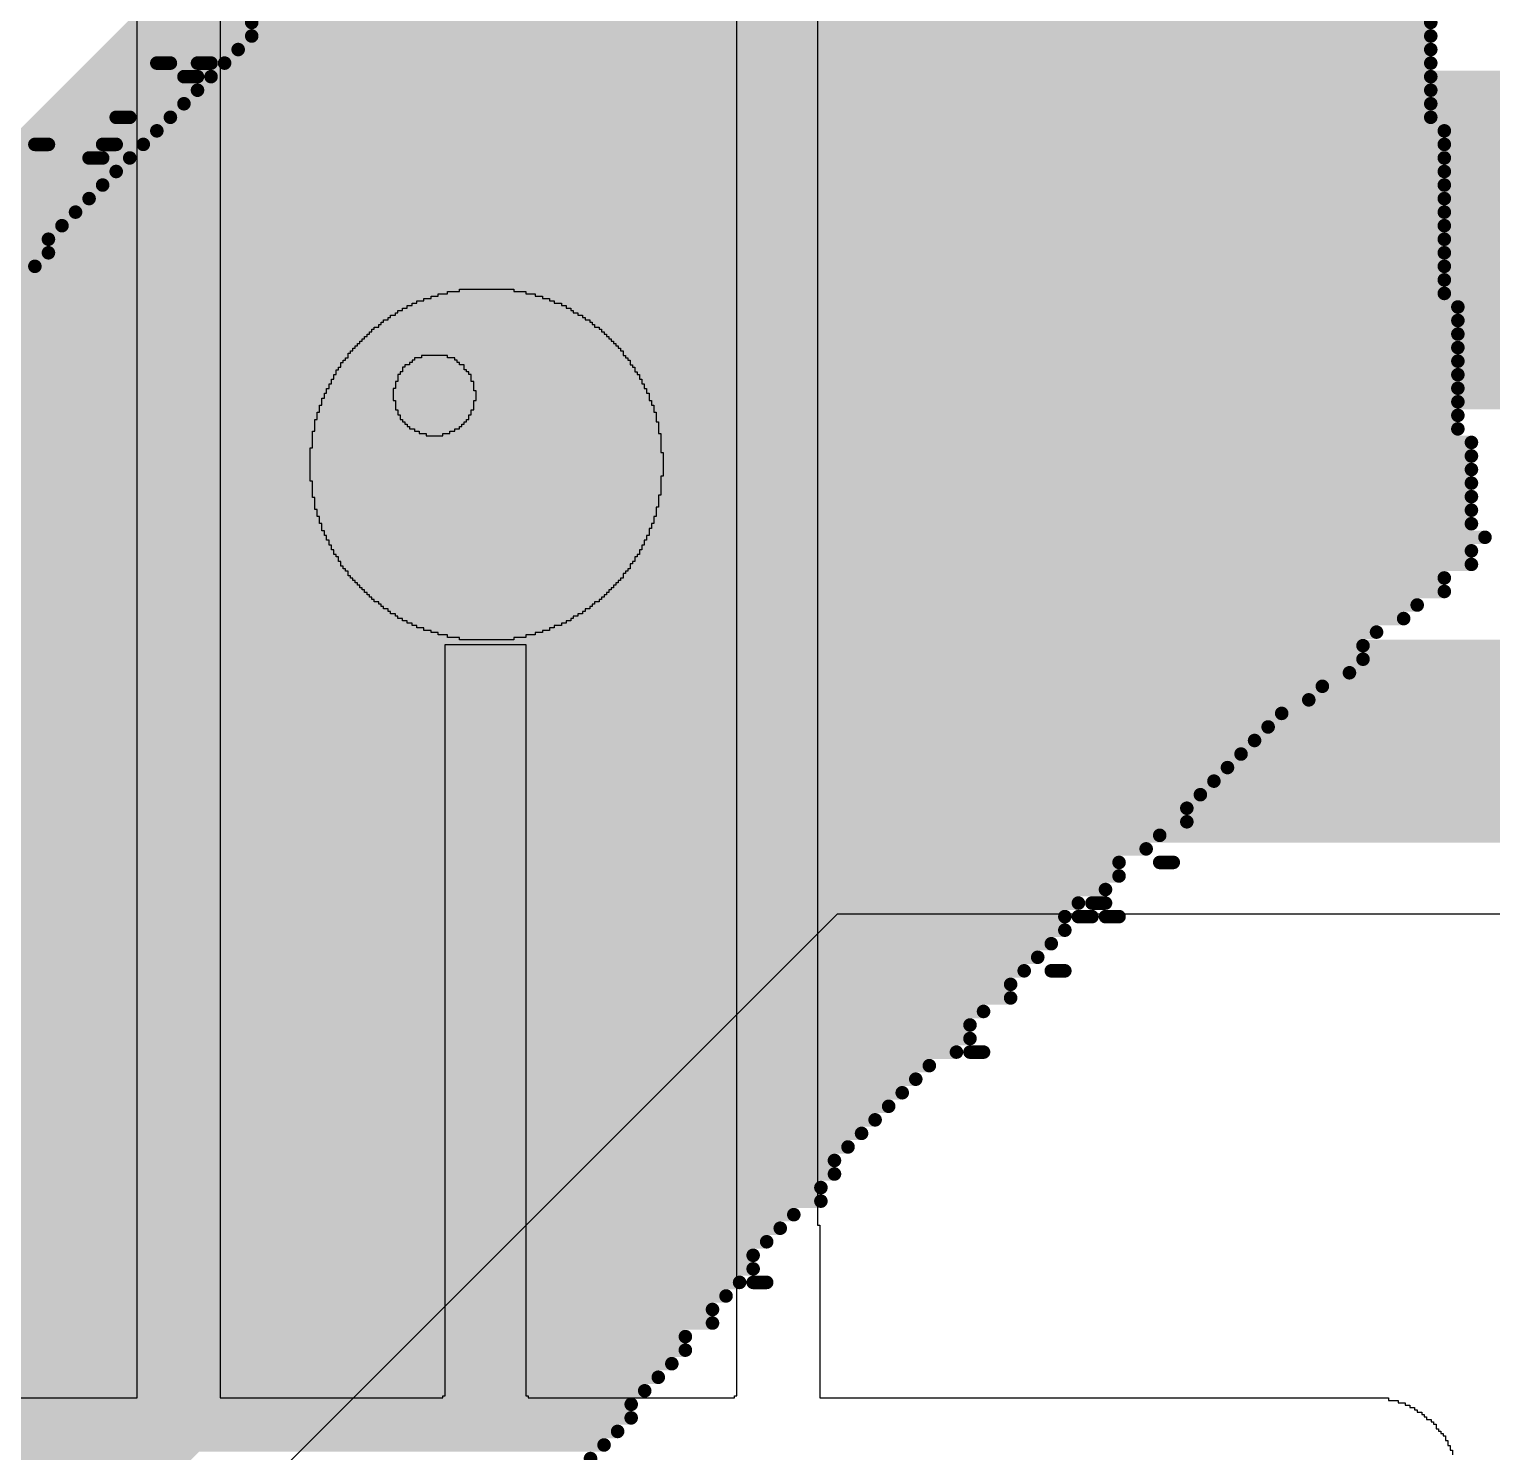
# Model space of a CAD drawing. Header units: millimetres. Extents: x -0.27 to 4.7, y -0.39 to 2.83.
# Drawn here: x 2.2306 to 2.3385, y 1.4285 to 1.5335 of the extents above; entities that cross this region are included whole.
import ezdxf

# ---------------------------------------------------------------- set-up
doc = ezdxf.new("R2010")
doc.units = ezdxf.units.MM
doc.header["$MEASUREMENT"] = 0
for name, color, linetype in [('BottomLayer', 5, 'Continuous'), ('BottomOverlay', 54, 'Continuous'), ('TopOverlay', 2, 'Continuous')]:
    doc.layers.add(name, color=color, linetype=linetype)

msp = doc.modelspace()

# ---------------------------------------------------------------- linework, layer by layer
at = {"layer": 'BottomLayer'}
for p, q in [((1.81101, 0.98899), (2.29023, 1.4682)), ((2.29023, 1.4682), (2.55064, 1.4682))]:
    msp.add_line(p, q, dxfattribs=at)
for points, const_width in [([(1.79991, 1.082), (2.27091, 1.553)], 0.02), ([(1.802, 1.039), (2.28095, 1.51795)], 0.025), ([(2.28095, 1.51795), (2.58982, 1.51795)], 0.025), ([(1.802, 0.998), (2.28495, 1.48095)], 0.015), ([(2.28495, 1.48095), (2.56182, 1.48095)], 0.015)]:
    msp.add_lwpolyline(points, dxfattribs=dict(at, const_width=const_width))
for points, const_width in [([(2.2747, 1.51795, 1), (2.2872, 1.51795, 1)], 0.0125), ([(2.2747, 1.51795, 1), (2.2872, 1.51795, 1)], 0.0125), ([(2.2812, 1.48095, 1), (2.2887, 1.48095, 1)], 0.0075), ([(2.2812, 1.48095, 1), (2.2887, 1.48095, 1)], 0.0075)]:
    msp.add_lwpolyline(points, format="xyb", close=True, dxfattribs=dict(at, const_width=const_width))
at = {"layer": 'BottomOverlay', "const_width": 0.001}
for points in [[(2.247, 1.534), (2.334, 1.534)], [(2.247, 1.533), (2.334, 1.533)], [(2.246, 1.532), (2.334, 1.532)], [(2.24, 1.531), (2.241, 1.531)], [(2.243, 1.531), (2.244, 1.531)], [(2.245, 1.531), (2.334, 1.531)], [(2.242, 1.53), (2.243, 1.53)], [(2.244, 1.53), (2.334, 1.53)], [(2.243, 1.529), (2.334, 1.529)], [(2.242, 1.528), (2.334, 1.528)], [(2.237, 1.527), (2.238, 1.527)], [(2.241, 1.527), (2.334, 1.527)], [(2.24, 1.526), (2.335, 1.526)], [(2.231, 1.525), (2.232, 1.525)], [(2.236, 1.525), (2.237, 1.525)], [(2.239, 1.525), (2.335, 1.525)], [(2.235, 1.524), (2.236, 1.524)], [(2.238, 1.524), (2.335, 1.524)], [(2.237, 1.523), (2.335, 1.523)], [(2.236, 1.522), (2.335, 1.522)], [(2.235, 1.521), (2.335, 1.521)], [(2.233, 1.519), (2.335, 1.519)], [(2.234, 1.52), (2.335, 1.52)], [(2.232, 1.518), (2.335, 1.518)], [(2.232, 1.517), (2.335, 1.517)], [(2.231, 1.516), (2.335, 1.516)], [(2.123, 1.515), (2.335, 1.515)], [(2.125, 1.514), (2.335, 1.514)], [(2.126, 1.513), (2.336, 1.513)], [(2.127, 1.512), (2.336, 1.512)], [(2.128, 1.511), (2.336, 1.511)], [(2.128, 1.51), (2.336, 1.51)], [(2.129, 1.509), (2.336, 1.509)], [(2.131, 1.508), (2.336, 1.508)], [(2.132, 1.507), (2.336, 1.507)], [(2.132, 1.506), (2.336, 1.506)], [(2.133, 1.505), (2.336, 1.505)], [(2.134, 1.504), (2.336, 1.504)], [(2.135, 1.503), (2.337, 1.503)], [(2.136, 1.502), (2.337, 1.502)], [(2.136, 1.501), (2.337, 1.501)], [(2.137, 1.5), (2.337, 1.5)], [(2.138, 1.499), (2.337, 1.499)], [(2.139, 1.498), (2.337, 1.498)], [(2.14, 1.497), (2.337, 1.497)], [(2.141, 1.496), (2.338, 1.496)], [(2.141, 1.495), (2.337, 1.495)], [(2.142, 1.494), (2.337, 1.494)], [(2.143, 1.493), (2.335, 1.493)], [(2.144, 1.492), (2.335, 1.492)], [(2.145, 1.491), (2.333, 1.491)], [(2.146, 1.49), (2.332, 1.49)], [(2.147, 1.489), (2.33, 1.489)], [(2.147, 1.488), (2.329, 1.488)], [(2.148, 1.487), (2.329, 1.487)], [(2.148, 1.486), (2.328, 1.486)], [(2.149, 1.485), (2.326, 1.485)], [(2.15, 1.484), (2.325, 1.484)], [(2.151, 1.483), (2.323, 1.483)], [(2.152, 1.482), (2.322, 1.482)], [(2.153, 1.481), (2.321, 1.481)], [(2.153, 1.48), (2.32, 1.48)], [(2.154, 1.479), (2.319, 1.479)], [(2.155, 1.478), (2.318, 1.478)], [(2.155, 1.477), (2.317, 1.477)], [(2.156, 1.476), (2.316, 1.476)], [(2.157, 1.475), (2.316, 1.475)], [(2.157, 1.474), (2.314, 1.474)], [(2.158, 1.473), (2.313, 1.473)], [(2.159, 1.472), (2.311, 1.472)], [(2.314, 1.472), (2.315, 1.472)], [(2.16, 1.471), (2.311, 1.471)], [(2.16, 1.47), (2.31, 1.47)], [(2.161, 1.469), (2.308, 1.469)], [(2.309, 1.469), (2.31, 1.469)], [(2.162, 1.468), (2.307, 1.468)], [(2.308, 1.468), (2.309, 1.468)], [(2.31, 1.468), (2.311, 1.468)], [(2.162, 1.467), (2.307, 1.467)], [(2.163, 1.466), (2.306, 1.466)], [(2.164, 1.465), (2.305, 1.465)], [(2.164, 1.464), (2.304, 1.464)], [(2.306, 1.464), (2.307, 1.464)], [(2.165, 1.463), (2.303, 1.463)], [(2.166, 1.462), (2.303, 1.462)], [(2.166, 1.461), (2.301, 1.461)], [(2.167, 1.46), (2.3, 1.46)], [(2.168, 1.459), (2.3, 1.459)], [(2.167, 1.458), (2.299, 1.458)], [(2.3, 1.458), (2.301, 1.458)], [(2.169, 1.457), (2.297, 1.457)], [(2.17, 1.456), (2.296, 1.456)], [(2.17, 1.455), (2.295, 1.455)], [(2.169, 1.454), (2.294, 1.454)], [(2.171, 1.453), (2.293, 1.453)], [(2.172, 1.452), (2.292, 1.452)], [(2.173, 1.451), (2.291, 1.451)], [(2.173, 1.45), (2.29, 1.45)], [(2.174, 1.449), (2.29, 1.449)], [(2.175, 1.448), (2.289, 1.448)], [(2.175, 1.447), (2.289, 1.447)], [(2.175, 1.446), (2.287, 1.446)], [(2.176, 1.445), (2.286, 1.445)], [(2.177, 1.444), (2.285, 1.444)], [(2.177, 1.443), (2.284, 1.443)], [(2.178, 1.442), (2.284, 1.442)], [(2.178, 1.441), (2.283, 1.441)], [(2.284, 1.441), (2.285, 1.441)], [(2.179, 1.44), (2.282, 1.44)], [(2.18, 1.439), (2.281, 1.439)], [(2.18, 1.438), (2.281, 1.438)], [(2.181, 1.437), (2.279, 1.437)], [(2.18, 1.436), (2.279, 1.436)], [(2.182, 1.435), (2.278, 1.435)], [(2.182, 1.434), (2.277, 1.434)], [(2.183, 1.433), (2.276, 1.433)], [(2.183, 1.432), (2.275, 1.432)], [(2.184, 1.431), (2.275, 1.431)], [(2.183, 1.43), (2.274, 1.43)], [(2.185, 1.429), (2.273, 1.429)]]:
    msp.add_lwpolyline(points, dxfattribs=at)
at = {"layer": 'BottomOverlay', "const_width": 0.0005}
for points in [[(2.24675, 1.534, 1), (2.24725, 1.534, 1)], [(2.24675, 1.533, 1), (2.24725, 1.533, 1)], [(2.33375, 1.534, 1), (2.33425, 1.534, 1)], [(2.33375, 1.533, 1), (2.33425, 1.533, 1)], [(2.24575, 1.532, 1), (2.24625, 1.532, 1)], [(2.33375, 1.532, 1), (2.33425, 1.532, 1)], [(2.23975, 1.531, 1), (2.24025, 1.531, 1)], [(2.24075, 1.531, 1), (2.24125, 1.531, 1)], [(2.24275, 1.531, 1), (2.24325, 1.531, 1)], [(2.24375, 1.531, 1), (2.24425, 1.531, 1)], [(2.24475, 1.531, 1), (2.24525, 1.531, 1)], [(2.33375, 1.531, 1), (2.33425, 1.531, 1)], [(2.24175, 1.53, 1), (2.24225, 1.53, 1)], [(2.24275, 1.53, 1), (2.24325, 1.53, 1)], [(2.24375, 1.53, 1), (2.24425, 1.53, 1)], [(2.33375, 1.53, 1), (2.33425, 1.53, 1)], [(2.24275, 1.529, 1), (2.24325, 1.529, 1)], [(2.33375, 1.529, 1), (2.33425, 1.529, 1)], [(2.24175, 1.528, 1), (2.24225, 1.528, 1)], [(2.33375, 1.528, 1), (2.33425, 1.528, 1)], [(2.23675, 1.527, 1), (2.23725, 1.527, 1)], [(2.23775, 1.527, 1), (2.23825, 1.527, 1)], [(2.24075, 1.527, 1), (2.24125, 1.527, 1)], [(2.33375, 1.527, 1), (2.33425, 1.527, 1)], [(2.23975, 1.526, 1), (2.24025, 1.526, 1)], [(2.33475, 1.526, 1), (2.33525, 1.526, 1)], [(2.23075, 1.525, 1), (2.23125, 1.525, 1)], [(2.23175, 1.525, 1), (2.23225, 1.525, 1)], [(2.23575, 1.525, 1), (2.23625, 1.525, 1)], [(2.23675, 1.525, 1), (2.23725, 1.525, 1)], [(2.23875, 1.525, 1), (2.23925, 1.525, 1)], [(2.33475, 1.525, 1), (2.33525, 1.525, 1)], [(2.23475, 1.524, 1), (2.23525, 1.524, 1)], [(2.23575, 1.524, 1), (2.23625, 1.524, 1)], [(2.23775, 1.524, 1), (2.23825, 1.524, 1)], [(2.33475, 1.524, 1), (2.33525, 1.524, 1)], [(2.23675, 1.523, 1), (2.23725, 1.523, 1)], [(2.33475, 1.523, 1), (2.33525, 1.523, 1)], [(2.23575, 1.522, 1), (2.23625, 1.522, 1)], [(2.33475, 1.522, 1), (2.33525, 1.522, 1)], [(2.23475, 1.521, 1), (2.23525, 1.521, 1)], [(2.33475, 1.521, 1), (2.33525, 1.521, 1)], [(2.23275, 1.519, 1), (2.23325, 1.519, 1)], [(2.23375, 1.52, 1), (2.23425, 1.52, 1)], [(2.33475, 1.52, 1), (2.33525, 1.52, 1)], [(2.33475, 1.519, 1), (2.33525, 1.519, 1)], [(2.23175, 1.518, 1), (2.23225, 1.518, 1)], [(2.33475, 1.518, 1), (2.33525, 1.518, 1)], [(2.23175, 1.517, 1), (2.23225, 1.517, 1)], [(2.33475, 1.517, 1), (2.33525, 1.517, 1)], [(2.23075, 1.516, 1), (2.23125, 1.516, 1)], [(2.33475, 1.516, 1), (2.33525, 1.516, 1)], [(2.33475, 1.515, 1), (2.33525, 1.515, 1)], [(2.33475, 1.514, 1), (2.33525, 1.514, 1)], [(2.33575, 1.513, 1), (2.33625, 1.513, 1)], [(2.33575, 1.512, 1), (2.33625, 1.512, 1)], [(2.33575, 1.511, 1), (2.33625, 1.511, 1)], [(2.33575, 1.51, 1), (2.33625, 1.51, 1)], [(2.33575, 1.509, 1), (2.33625, 1.509, 1)], [(2.33575, 1.508, 1), (2.33625, 1.508, 1)], [(2.33575, 1.507, 1), (2.33625, 1.507, 1)], [(2.33575, 1.506, 1), (2.33625, 1.506, 1)], [(2.33575, 1.505, 1), (2.33625, 1.505, 1)], [(2.33575, 1.504, 1), (2.33625, 1.504, 1)], [(2.33675, 1.503, 1), (2.33725, 1.503, 1)], [(2.33675, 1.502, 1), (2.33725, 1.502, 1)], [(2.33675, 1.501, 1), (2.33725, 1.501, 1)], [(2.33675, 1.5, 1), (2.33725, 1.5, 1)], [(2.33675, 1.499, 1), (2.33725, 1.499, 1)], [(2.33675, 1.498, 1), (2.33725, 1.498, 1)], [(2.33675, 1.497, 1), (2.33725, 1.497, 1)], [(2.33775, 1.496, 1), (2.33825, 1.496, 1)], [(2.33675, 1.495, 1), (2.33725, 1.495, 1)], [(2.33675, 1.494, 1), (2.33725, 1.494, 1)], [(2.33475, 1.493, 1), (2.33525, 1.493, 1)], [(2.33475, 1.492, 1), (2.33525, 1.492, 1)], [(2.33275, 1.491, 1), (2.33325, 1.491, 1)], [(2.33175, 1.49, 1), (2.33225, 1.49, 1)], [(2.32975, 1.489, 1), (2.33025, 1.489, 1)], [(2.32875, 1.488, 1), (2.32925, 1.488, 1)], [(2.32875, 1.487, 1), (2.32925, 1.487, 1)], [(2.32775, 1.486, 1), (2.32825, 1.486, 1)], [(2.32575, 1.485, 1), (2.32625, 1.485, 1)], [(2.32475, 1.484, 1), (2.32525, 1.484, 1)], [(2.32275, 1.483, 1), (2.32325, 1.483, 1)], [(2.32175, 1.482, 1), (2.32225, 1.482, 1)], [(2.32075, 1.481, 1), (2.32125, 1.481, 1)], [(2.31975, 1.48, 1), (2.32025, 1.48, 1)], [(2.31775, 1.478, 1), (2.31825, 1.478, 1)], [(2.31875, 1.479, 1), (2.31925, 1.479, 1)], [(2.31675, 1.477, 1), (2.31725, 1.477, 1)], [(2.31575, 1.476, 1), (2.31625, 1.476, 1)], [(2.31575, 1.475, 1), (2.31625, 1.475, 1)], [(2.31375, 1.474, 1), (2.31425, 1.474, 1)], [(2.31275, 1.473, 1), (2.31325, 1.473, 1)], [(2.31075, 1.472, 1), (2.31125, 1.472, 1)], [(2.31375, 1.472, 1), (2.31425, 1.472, 1)], [(2.31475, 1.472, 1), (2.31525, 1.472, 1)], [(2.31075, 1.471, 1), (2.31125, 1.471, 1)], [(2.30975, 1.47, 1), (2.31025, 1.47, 1)], [(2.30775, 1.469, 1), (2.30825, 1.469, 1)], [(2.30875, 1.469, 1), (2.30925, 1.469, 1)], [(2.30975, 1.469, 1), (2.31025, 1.469, 1)], [(2.30675, 1.468, 1), (2.30725, 1.468, 1)], [(2.30775, 1.468, 1), (2.30825, 1.468, 1)], [(2.30875, 1.468, 1), (2.30925, 1.468, 1)], [(2.30975, 1.468, 1), (2.31025, 1.468, 1)], [(2.31075, 1.468, 1), (2.31125, 1.468, 1)], [(2.30675, 1.467, 1), (2.30725, 1.467, 1)], [(2.30475, 1.465, 1), (2.30525, 1.465, 1)], [(2.30575, 1.466, 1), (2.30625, 1.466, 1)], [(2.30375, 1.464, 1), (2.30425, 1.464, 1)], [(2.30575, 1.464, 1), (2.30625, 1.464, 1)], [(2.30675, 1.464, 1), (2.30725, 1.464, 1)], [(2.30275, 1.463, 1), (2.30325, 1.463, 1)], [(2.30275, 1.462, 1), (2.30325, 1.462, 1)], [(2.30075, 1.461, 1), (2.30125, 1.461, 1)], [(2.29975, 1.46, 1), (2.30025, 1.46, 1)], [(2.29975, 1.459, 1), (2.30025, 1.459, 1)], [(2.29875, 1.458, 1), (2.29925, 1.458, 1)], [(2.29975, 1.458, 1), (2.30025, 1.458, 1)], [(2.30075, 1.458, 1), (2.30125, 1.458, 1)], [(2.29675, 1.457, 1), (2.29725, 1.457, 1)], [(2.29575, 1.456, 1), (2.29625, 1.456, 1)], [(2.29475, 1.455, 1), (2.29525, 1.455, 1)], [(2.29375, 1.454, 1), (2.29425, 1.454, 1)], [(2.29275, 1.453, 1), (2.29325, 1.453, 1)], [(2.29075, 1.451, 1), (2.29125, 1.451, 1)], [(2.29175, 1.452, 1), (2.29225, 1.452, 1)], [(2.28975, 1.45, 1), (2.29025, 1.45, 1)], [(2.28975, 1.449, 1), (2.29025, 1.449, 1)], [(2.28875, 1.448, 1), (2.28925, 1.448, 1)], [(2.28875, 1.447, 1), (2.28925, 1.447, 1)], [(2.28675, 1.446, 1), (2.28725, 1.446, 1)], [(2.28575, 1.445, 1), (2.28625, 1.445, 1)], [(2.28475, 1.444, 1), (2.28525, 1.444, 1)], [(2.28375, 1.443, 1), (2.28425, 1.443, 1)], [(2.28375, 1.442, 1), (2.28425, 1.442, 1)], [(2.28275, 1.441, 1), (2.28325, 1.441, 1)], [(2.28375, 1.441, 1), (2.28425, 1.441, 1)], [(2.28475, 1.441, 1), (2.28525, 1.441, 1)], [(2.28175, 1.44, 1), (2.28225, 1.44, 1)], [(2.28075, 1.439, 1), (2.28125, 1.439, 1)], [(2.27875, 1.437, 1), (2.27925, 1.437, 1)], [(2.28075, 1.438, 1), (2.28125, 1.438, 1)], [(2.27875, 1.436, 1), (2.27925, 1.436, 1)], [(2.27775, 1.435, 1), (2.27825, 1.435, 1)], [(2.27675, 1.434, 1), (2.27725, 1.434, 1)], [(2.27575, 1.433, 1), (2.27625, 1.433, 1)], [(2.27475, 1.432, 1), (2.27525, 1.432, 1)], [(2.27475, 1.431, 1), (2.27525, 1.431, 1)], [(2.27375, 1.43, 1), (2.27425, 1.43, 1)], [(2.27275, 1.429, 1), (2.27325, 1.429, 1)], [(2.27175, 1.428, 1), (2.27225, 1.428, 1)]]:
    msp.add_lwpolyline(points, format="xyb", close=True, dxfattribs=at)
at = {"layer": 'TopOverlay'}
for p, q in [((2.23854, 1.43247), (2.23854, 1.58533)), ((2.24466, 1.58533), (2.24466, 1.43247)), ((2.28279, 1.43264), (2.28279, 1.53636)), ((2.28874, 1.53583), (2.28874, 1.44523)), ((2.26145, 1.51397), (2.26145, 1.51415)), ((2.26145, 1.51415), (2.26233, 1.51415)), ((2.26233, 1.51415), (2.26233, 1.51432)), ((2.26233, 1.51432), (2.26635, 1.51432)), ((2.26635, 1.51432), (2.26635, 1.51415)), ((2.26635, 1.51415), (2.26722, 1.51415)), ((2.26722, 1.51415), (2.26722, 1.51397)), ((2.25848, 1.51292), (2.25848, 1.5131)), ((2.25848, 1.5131), (2.25883, 1.5131)), ((2.25883, 1.5131), (2.25883, 1.51327)), ((2.25883, 1.51327), (2.25918, 1.51327)), ((2.25918, 1.51327), (2.25918, 1.51345)), ((2.25918, 1.51345), (2.2597, 1.51345)), ((2.2597, 1.51345), (2.2597, 1.51362)), ((2.2597, 1.51362), (2.26023, 1.51362)), ((2.26023, 1.51362), (2.26023, 1.5138)), ((2.26023, 1.5138), (2.26075, 1.5138)), ((2.26075, 1.5138), (2.26075, 1.51397)), ((2.26075, 1.51397), (2.26145, 1.51397)), ((2.26722, 1.51397), (2.26792, 1.51397)), ((2.26792, 1.51397), (2.26792, 1.5138)), ((2.26792, 1.5138), (2.26845, 1.5138)), ((2.26845, 1.5138), (2.26845, 1.51362)), ((2.26845, 1.51362), (2.26897, 1.51362)), ((2.26897, 1.51362), (2.26897, 1.51345)), ((2.26897, 1.51345), (2.26932, 1.51345)), ((2.26932, 1.51345), (2.26932, 1.51327)), ((2.26932, 1.51327), (2.26985, 1.51327)), ((2.26985, 1.51327), (2.26985, 1.5131)), ((2.26985, 1.5131), (2.2702, 1.5131)), ((2.2702, 1.5131), (2.2702, 1.51292)), ((2.25673, 1.51187), (2.25673, 1.51205)), ((2.25673, 1.51205), (2.25708, 1.51205)), ((2.25708, 1.51205), (2.25708, 1.51222)), ((2.25708, 1.51222), (2.25725, 1.51222)), ((2.25725, 1.51222), (2.25725, 1.5124)), ((2.25725, 1.5124), (2.2576, 1.5124)), ((2.2576, 1.5124), (2.2576, 1.51257)), ((2.2576, 1.51257), (2.25778, 1.51257)), ((2.25778, 1.51257), (2.25778, 1.51275)), ((2.25778, 1.51275), (2.25813, 1.51275)), ((2.25813, 1.51275), (2.25813, 1.51292)), ((2.25813, 1.51292), (2.25848, 1.51292)), ((2.2702, 1.51292), (2.27055, 1.51292)), ((2.27055, 1.51292), (2.27055, 1.51275)), ((2.27055, 1.51275), (2.27072, 1.51275)), ((2.27072, 1.51275), (2.27072, 1.51257)), ((2.27072, 1.51257), (2.27107, 1.51257)), ((2.27107, 1.51257), (2.27107, 1.5124)), ((2.27107, 1.5124), (2.27142, 1.5124)), ((2.27142, 1.5124), (2.27142, 1.51222)), ((2.27142, 1.51222), (2.2716, 1.51222)), ((2.2716, 1.51222), (2.2716, 1.51205)), ((2.2716, 1.51205), (2.27195, 1.51205)), ((2.27195, 1.51205), (2.27195, 1.51187)), ((2.25533, 1.51065), (2.25533, 1.51082)), ((2.25533, 1.51082), (2.25551, 1.51082)), ((2.25551, 1.51082), (2.25551, 1.511)), ((2.25551, 1.511), (2.25568, 1.511)), ((2.25568, 1.511), (2.25568, 1.51117)), ((2.25568, 1.51117), (2.25586, 1.51117)), ((2.25586, 1.51117), (2.25586, 1.51135)), ((2.25586, 1.51135), (2.25603, 1.51135)), ((2.25603, 1.51135), (2.25603, 1.51152)), ((2.25603, 1.51152), (2.25638, 1.51152)), ((2.25638, 1.51152), (2.25638, 1.5117)), ((2.25638, 1.5117), (2.25656, 1.5117)), ((2.25656, 1.5117), (2.25656, 1.51187)), ((2.25656, 1.51187), (2.25673, 1.51187)), ((2.27195, 1.51187), (2.27212, 1.51187)), ((2.27212, 1.51187), (2.27212, 1.5117)), ((2.27212, 1.5117), (2.2723, 1.5117)), ((2.2723, 1.5117), (2.2723, 1.51152)), ((2.2723, 1.51152), (2.27265, 1.51152)), ((2.27265, 1.51152), (2.27265, 1.51135)), ((2.27265, 1.51135), (2.27282, 1.51135)), ((2.27282, 1.51135), (2.27282, 1.51117)), ((2.27282, 1.51117), (2.273, 1.51117)), ((2.273, 1.51117), (2.273, 1.511)), ((2.273, 1.511), (2.27317, 1.511)), ((2.27317, 1.511), (2.27317, 1.51082)), ((2.27317, 1.51082), (2.27335, 1.51082)), ((2.27335, 1.51082), (2.27335, 1.51065)), ((2.25428, 1.5096), (2.25428, 1.50977)), ((2.25428, 1.50977), (2.25446, 1.50977)), ((2.25446, 1.50977), (2.25446, 1.50995)), ((2.25446, 1.50995), (2.25463, 1.50995)), ((2.25463, 1.50995), (2.25463, 1.51012)), ((2.25463, 1.51012), (2.25481, 1.51012)), ((2.25481, 1.51012), (2.25481, 1.5103)), ((2.25481, 1.5103), (2.25498, 1.5103)), ((2.25498, 1.5103), (2.25498, 1.51047)), ((2.25498, 1.51047), (2.25516, 1.51047)), ((2.25516, 1.51047), (2.25516, 1.51065)), ((2.25516, 1.51065), (2.25533, 1.51065)), ((2.27335, 1.51065), (2.27352, 1.51065)), ((2.27352, 1.51065), (2.27352, 1.51047)), ((2.27352, 1.51047), (2.2737, 1.51047)), ((2.2737, 1.51047), (2.2737, 1.5103)), ((2.2737, 1.5103), (2.27387, 1.5103)), ((2.27387, 1.5103), (2.27387, 1.51012)), ((2.27387, 1.51012), (2.27405, 1.51012)), ((2.27405, 1.51012), (2.27405, 1.50995)), ((2.27405, 1.50995), (2.27422, 1.50995)), ((2.27422, 1.50995), (2.27422, 1.50977)), ((2.27422, 1.50977), (2.2744, 1.50977)), ((2.2744, 1.50977), (2.2744, 1.50942)), ((2.25358, 1.50855), (2.25358, 1.5089)), ((2.25358, 1.5089), (2.25376, 1.5089)), ((2.25376, 1.5089), (2.25376, 1.50907)), ((2.25376, 1.50907), (2.25393, 1.50907)), ((2.25393, 1.50907), (2.25393, 1.50925)), ((2.25393, 1.50925), (2.25411, 1.50925)), ((2.25411, 1.50925), (2.25411, 1.5096)), ((2.25411, 1.5096), (2.25428, 1.5096)), ((2.25865, 1.50872), (2.2583, 1.50872)), ((2.2583, 1.50872), (2.2583, 1.50855)), ((2.25883, 1.5089), (2.25865, 1.5089)), ((2.25865, 1.5089), (2.25865, 1.50872)), ((2.259, 1.50907), (2.25883, 1.50907)), ((2.25883, 1.50907), (2.25883, 1.5089)), ((2.25953, 1.50925), (2.259, 1.50925)), ((2.259, 1.50925), (2.259, 1.50907)), ((2.26145, 1.50942), (2.25953, 1.50942)), ((2.25953, 1.50942), (2.25953, 1.50925)), ((2.26145, 1.50925), (2.26145, 1.50942)), ((2.26198, 1.50925), (2.26145, 1.50925)), ((2.26198, 1.50907), (2.26198, 1.50925)), ((2.26215, 1.50907), (2.26198, 1.50907)), ((2.26215, 1.5089), (2.26215, 1.50907)), ((2.26233, 1.5089), (2.26215, 1.5089)), ((2.26233, 1.50872), (2.26233, 1.5089)), ((2.26268, 1.50872), (2.26233, 1.50872)), ((2.26268, 1.50837), (2.26268, 1.50872)), ((2.2744, 1.50942), (2.27457, 1.50942)), ((2.27457, 1.50942), (2.27457, 1.50925)), ((2.27457, 1.50925), (2.27475, 1.50925)), ((2.27475, 1.50925), (2.27475, 1.50907)), ((2.27475, 1.50907), (2.27492, 1.50907)), ((2.27492, 1.50907), (2.27492, 1.50872)), ((2.27492, 1.50872), (2.27509, 1.50872)), ((2.27509, 1.50872), (2.27509, 1.50855)), ((2.25288, 1.50732), (2.25288, 1.50767)), ((2.25288, 1.50767), (2.25306, 1.50767)), ((2.25306, 1.50767), (2.25306, 1.50802)), ((2.25306, 1.50802), (2.25323, 1.50802)), ((2.25323, 1.50802), (2.25323, 1.50837)), ((2.25323, 1.50837), (2.25341, 1.50837)), ((2.25341, 1.50837), (2.25341, 1.50855)), ((2.25341, 1.50855), (2.25358, 1.50855)), ((2.25795, 1.50802), (2.25778, 1.50802)), ((2.25778, 1.50802), (2.25778, 1.5075)), ((2.25813, 1.5082), (2.25795, 1.5082)), ((2.25795, 1.5082), (2.25795, 1.50802)), ((2.2583, 1.50855), (2.25813, 1.50855)), ((2.25813, 1.50855), (2.25813, 1.5082)), ((2.26285, 1.50837), (2.26268, 1.50837)), ((2.26285, 1.5082), (2.26285, 1.50837)), ((2.26303, 1.5082), (2.26285, 1.5082)), ((2.26303, 1.50802), (2.26303, 1.5082)), ((2.2632, 1.50802), (2.26303, 1.50802)), ((2.2632, 1.5075), (2.2632, 1.50802)), ((2.27509, 1.50855), (2.27527, 1.50855)), ((2.27527, 1.50855), (2.27527, 1.5082)), ((2.27527, 1.5082), (2.27544, 1.5082)), ((2.27544, 1.5082), (2.27544, 1.50802)), ((2.27544, 1.50802), (2.27562, 1.50802)), ((2.27562, 1.50802), (2.27562, 1.50767)), ((2.27562, 1.50767), (2.27579, 1.50767)), ((2.27579, 1.50767), (2.27579, 1.50732)), ((2.25236, 1.50628), (2.25236, 1.50663)), ((2.25236, 1.50663), (2.25253, 1.50663)), ((2.25253, 1.50663), (2.25253, 1.50697)), ((2.25253, 1.50697), (2.25271, 1.50697)), ((2.25271, 1.50697), (2.25271, 1.50732)), ((2.25271, 1.50732), (2.25288, 1.50732)), ((2.2576, 1.50697), (2.25743, 1.50697)), ((2.25743, 1.50697), (2.25743, 1.5061)), ((2.25778, 1.5075), (2.2576, 1.5075)), ((2.2576, 1.5075), (2.2576, 1.50697)), ((2.26338, 1.5075), (2.2632, 1.5075)), ((2.26338, 1.5068), (2.26338, 1.5075)), ((2.26355, 1.5068), (2.26338, 1.5068)), ((2.26355, 1.5061), (2.26355, 1.5068)), ((2.27579, 1.50732), (2.27597, 1.50732)), ((2.27597, 1.50732), (2.27597, 1.50697)), ((2.27597, 1.50697), (2.27614, 1.50697)), ((2.27614, 1.50697), (2.27614, 1.50663)), ((2.27614, 1.50663), (2.27632, 1.50663)), ((2.27632, 1.50663), (2.27632, 1.5061)), ((2.25201, 1.50523), (2.25201, 1.50575)), ((2.25201, 1.50575), (2.25218, 1.50575)), ((2.25218, 1.50575), (2.25218, 1.50628)), ((2.25218, 1.50628), (2.25236, 1.50628)), ((2.25743, 1.5061), (2.2576, 1.5061)), ((2.2576, 1.5061), (2.2576, 1.5054)), ((2.26338, 1.5054), (2.26338, 1.5061)), ((2.26338, 1.5061), (2.26355, 1.5061)), ((2.27632, 1.5061), (2.27649, 1.5061)), ((2.27649, 1.5061), (2.27649, 1.50575)), ((2.27649, 1.50575), (2.27667, 1.50575)), ((2.27667, 1.50575), (2.27667, 1.50523)), ((2.25166, 1.50383), (2.25166, 1.5047)), ((2.25166, 1.5047), (2.25183, 1.5047)), ((2.25183, 1.5047), (2.25183, 1.50523)), ((2.25183, 1.50523), (2.25201, 1.50523)), ((2.2576, 1.5054), (2.25778, 1.5054)), ((2.25778, 1.5054), (2.25778, 1.50505)), ((2.25778, 1.50505), (2.25795, 1.50505)), ((2.25795, 1.50505), (2.25795, 1.5047)), ((2.25795, 1.5047), (2.25813, 1.5047)), ((2.25813, 1.5047), (2.25813, 1.50453)), ((2.25813, 1.50453), (2.2583, 1.50453)), ((2.2583, 1.50453), (2.2583, 1.50435)), ((2.2583, 1.50435), (2.25848, 1.50435)), ((2.25848, 1.50435), (2.25848, 1.50418)), ((2.2625, 1.50418), (2.2625, 1.50435)), ((2.2625, 1.50435), (2.26268, 1.50435)), ((2.26268, 1.50435), (2.26268, 1.50453)), ((2.26268, 1.50453), (2.26285, 1.50453)), ((2.26285, 1.50453), (2.26285, 1.5047)), ((2.26285, 1.5047), (2.26303, 1.5047)), ((2.26303, 1.5047), (2.26303, 1.50505)), ((2.26303, 1.50505), (2.2632, 1.50505)), ((2.2632, 1.50505), (2.2632, 1.5054)), ((2.2632, 1.5054), (2.26338, 1.5054)), ((2.27667, 1.50523), (2.27684, 1.50523)), ((2.27684, 1.50523), (2.27684, 1.50453)), ((2.27684, 1.50453), (2.27702, 1.50453)), ((2.27702, 1.50453), (2.27702, 1.50365)), ((2.25148, 1.5026), (2.25148, 1.50383)), ((2.25148, 1.50383), (2.25166, 1.50383)), ((2.25848, 1.50418), (2.25865, 1.50418)), ((2.25865, 1.50418), (2.25865, 1.504)), ((2.25865, 1.504), (2.259, 1.504)), ((2.259, 1.504), (2.259, 1.50383)), ((2.259, 1.50383), (2.25935, 1.50383)), ((2.25935, 1.50383), (2.25935, 1.50365)), ((2.25935, 1.50365), (2.25988, 1.50365)), ((2.25988, 1.50365), (2.25988, 1.50348)), ((2.25988, 1.50348), (2.2611, 1.50348)), ((2.2611, 1.50348), (2.2611, 1.50365)), ((2.2611, 1.50365), (2.26163, 1.50365)), ((2.26163, 1.50365), (2.26163, 1.50383)), ((2.26163, 1.50383), (2.26198, 1.50383)), ((2.26198, 1.50383), (2.26198, 1.504)), ((2.26198, 1.504), (2.26233, 1.504)), ((2.26233, 1.504), (2.26233, 1.50418)), ((2.26233, 1.50418), (2.2625, 1.50418)), ((2.27702, 1.50365), (2.27719, 1.50365)), ((2.27719, 1.50365), (2.27719, 1.50225)), ((2.25131, 1.50015), (2.25131, 1.5026)), ((2.25131, 1.5026), (2.25148, 1.5026)), ((2.27719, 1.50225), (2.27737, 1.50225)), ((2.27737, 1.50225), (2.27737, 1.5005)), ((2.25148, 1.50015), (2.25131, 1.50015)), ((2.25148, 1.49893), (2.25148, 1.50015)), ((2.27737, 1.5005), (2.27719, 1.5005)), ((2.27719, 1.5005), (2.27719, 1.4991)), ((2.27719, 1.4991), (2.27702, 1.4991)), ((2.27702, 1.4991), (2.27702, 1.49823)), ((2.25166, 1.49893), (2.25148, 1.49893)), ((2.25166, 1.49805), (2.25166, 1.49893)), ((2.25183, 1.49805), (2.25166, 1.49805)), ((2.25183, 1.49753), (2.25183, 1.49805)), ((2.27702, 1.49823), (2.27684, 1.49823)), ((2.27684, 1.49823), (2.27684, 1.49753)), ((2.25201, 1.49753), (2.25183, 1.49753)), ((2.25201, 1.49701), (2.25201, 1.49753)), ((2.25218, 1.49701), (2.25201, 1.49701)), ((2.25218, 1.49648), (2.25218, 1.49701)), ((2.27667, 1.49701), (2.27649, 1.49701)), ((2.27649, 1.49701), (2.27649, 1.49666)), ((2.27684, 1.49753), (2.27667, 1.49753)), ((2.27667, 1.49753), (2.27667, 1.49701)), ((2.25236, 1.49648), (2.25218, 1.49648)), ((2.25236, 1.49613), (2.25236, 1.49648)), ((2.25253, 1.49613), (2.25236, 1.49613)), ((2.25253, 1.49578), (2.25253, 1.49613)), ((2.25271, 1.49578), (2.25253, 1.49578)), ((2.25271, 1.49543), (2.25271, 1.49578)), ((2.27614, 1.49578), (2.27597, 1.49578)), ((2.27597, 1.49578), (2.27597, 1.49543)), ((2.27632, 1.49613), (2.27614, 1.49613)), ((2.27614, 1.49613), (2.27614, 1.49578)), ((2.27649, 1.49666), (2.27632, 1.49666)), ((2.27632, 1.49666), (2.27632, 1.49613)), ((2.25288, 1.49543), (2.25271, 1.49543)), ((2.25288, 1.49508), (2.25288, 1.49543)), ((2.25306, 1.49508), (2.25288, 1.49508)), ((2.25306, 1.49473), (2.25306, 1.49508)), ((2.25323, 1.49473), (2.25306, 1.49473)), ((2.25323, 1.49456), (2.25323, 1.49473)), ((2.27562, 1.49473), (2.27544, 1.49473)), ((2.27544, 1.49473), (2.27544, 1.49456)), ((2.27579, 1.49508), (2.27562, 1.49508)), ((2.27562, 1.49508), (2.27562, 1.49473)), ((2.27597, 1.49543), (2.27579, 1.49543)), ((2.27579, 1.49543), (2.27579, 1.49508)), ((2.25341, 1.49456), (2.25323, 1.49456)), ((2.25341, 1.49421), (2.25341, 1.49456)), ((2.25358, 1.49421), (2.25341, 1.49421)), ((2.25358, 1.49386), (2.25358, 1.49421)), ((2.25376, 1.49386), (2.25358, 1.49386)), ((2.25376, 1.49368), (2.25376, 1.49386)), ((2.25393, 1.49368), (2.25376, 1.49368)), ((2.25393, 1.49351), (2.25393, 1.49368)), ((2.27492, 1.49368), (2.27475, 1.49368)), ((2.27475, 1.49368), (2.27475, 1.49351)), ((2.27509, 1.49403), (2.27492, 1.49403)), ((2.27492, 1.49403), (2.27492, 1.49368)), ((2.27527, 1.49421), (2.27509, 1.49421)), ((2.27509, 1.49421), (2.27509, 1.49403)), ((2.27544, 1.49456), (2.27527, 1.49456)), ((2.27527, 1.49456), (2.27527, 1.49421)), ((2.25411, 1.49351), (2.25393, 1.49351)), ((2.25411, 1.49316), (2.25411, 1.49351)), ((2.25428, 1.49316), (2.25411, 1.49316)), ((2.25428, 1.49298), (2.25428, 1.49316)), ((2.25446, 1.49298), (2.25428, 1.49298)), ((2.25446, 1.49281), (2.25446, 1.49298)), ((2.25463, 1.49281), (2.25446, 1.49281)), ((2.25463, 1.49263), (2.25463, 1.49281)), ((2.25481, 1.49263), (2.25463, 1.49263)), ((2.25481, 1.49246), (2.25481, 1.49263)), ((2.27405, 1.49263), (2.27387, 1.49263)), ((2.27387, 1.49263), (2.27387, 1.49246)), ((2.27422, 1.49281), (2.27405, 1.49281)), ((2.27405, 1.49281), (2.27405, 1.49263)), ((2.2744, 1.49298), (2.27422, 1.49298)), ((2.27422, 1.49298), (2.27422, 1.49281)), ((2.27457, 1.49333), (2.2744, 1.49333)), ((2.2744, 1.49333), (2.2744, 1.49298)), ((2.27475, 1.49351), (2.27457, 1.49351)), ((2.27457, 1.49351), (2.27457, 1.49333)), ((2.25498, 1.49246), (2.25481, 1.49246)), ((2.25498, 1.49228), (2.25498, 1.49246)), ((2.25516, 1.49228), (2.25498, 1.49228)), ((2.25516, 1.49211), (2.25516, 1.49228)), ((2.25533, 1.49211), (2.25516, 1.49211)), ((2.25533, 1.49193), (2.25533, 1.49211)), ((2.25551, 1.49193), (2.25533, 1.49193)), ((2.25551, 1.49176), (2.25551, 1.49193)), ((2.25568, 1.49176), (2.25551, 1.49176)), ((2.25568, 1.49158), (2.25568, 1.49176)), ((2.25586, 1.49158), (2.25568, 1.49158)), ((2.25586, 1.49141), (2.25586, 1.49158)), ((2.25603, 1.49141), (2.25586, 1.49141)), ((2.25603, 1.49123), (2.25603, 1.49141)), ((2.27282, 1.49141), (2.27265, 1.49141)), ((2.27265, 1.49141), (2.27265, 1.49123)), ((2.273, 1.49158), (2.27282, 1.49158)), ((2.27282, 1.49158), (2.27282, 1.49141)), ((2.27317, 1.49176), (2.273, 1.49176)), ((2.273, 1.49176), (2.273, 1.49158)), ((2.27335, 1.49193), (2.27317, 1.49193)), ((2.27317, 1.49193), (2.27317, 1.49176)), ((2.27352, 1.49211), (2.27335, 1.49211)), ((2.27335, 1.49211), (2.27335, 1.49193)), ((2.2737, 1.49228), (2.27352, 1.49228)), ((2.27352, 1.49228), (2.27352, 1.49211)), ((2.27387, 1.49246), (2.2737, 1.49246)), ((2.2737, 1.49246), (2.2737, 1.49228)), ((2.25638, 1.49123), (2.25603, 1.49123)), ((2.25638, 1.49106), (2.25638, 1.49123)), ((2.25656, 1.49106), (2.25638, 1.49106)), ((2.25656, 1.49088), (2.25656, 1.49106)), ((2.25673, 1.49088), (2.25656, 1.49088)), ((2.25673, 1.49071), (2.25673, 1.49088)), ((2.25708, 1.49071), (2.25673, 1.49071)), ((2.25708, 1.49053), (2.25708, 1.49071)), ((2.25725, 1.49053), (2.25708, 1.49053)), ((2.25725, 1.49036), (2.25725, 1.49053)), ((2.2576, 1.49036), (2.25725, 1.49036)), ((2.2576, 1.49018), (2.2576, 1.49036)), ((2.27142, 1.49036), (2.27107, 1.49036)), ((2.27107, 1.49036), (2.27107, 1.49018)), ((2.2716, 1.49053), (2.27142, 1.49053)), ((2.27142, 1.49053), (2.27142, 1.49036)), ((2.27195, 1.49071), (2.2716, 1.49071)), ((2.2716, 1.49071), (2.2716, 1.49053)), ((2.27212, 1.49088), (2.27195, 1.49088)), ((2.27195, 1.49088), (2.27195, 1.49071)), ((2.2723, 1.49106), (2.27212, 1.49106)), ((2.27212, 1.49106), (2.27212, 1.49088)), ((2.27265, 1.49123), (2.2723, 1.49123)), ((2.2723, 1.49123), (2.2723, 1.49106)), ((2.25778, 1.49018), (2.2576, 1.49018)), ((2.25778, 1.49001), (2.25778, 1.49018)), ((2.25813, 1.49001), (2.25778, 1.49001)), ((2.25813, 1.48983), (2.25813, 1.49001)), ((2.25848, 1.48983), (2.25813, 1.48983)), ((2.25848, 1.48966), (2.25848, 1.48983)), ((2.25883, 1.48966), (2.25848, 1.48966)), ((2.25883, 1.48948), (2.25883, 1.48966)), ((2.25918, 1.48948), (2.25883, 1.48948)), ((2.25918, 1.48931), (2.25918, 1.48948)), ((2.2597, 1.48931), (2.25918, 1.48931)), ((2.2597, 1.48913), (2.2597, 1.48931)), ((2.26932, 1.48931), (2.26897, 1.48931)), ((2.26897, 1.48931), (2.26897, 1.48913)), ((2.26985, 1.48948), (2.26932, 1.48948)), ((2.26932, 1.48948), (2.26932, 1.48931)), ((2.2702, 1.48966), (2.26985, 1.48966)), ((2.26985, 1.48966), (2.26985, 1.48948)), ((2.27055, 1.48983), (2.2702, 1.48983)), ((2.2702, 1.48983), (2.2702, 1.48966)), ((2.27072, 1.49001), (2.27055, 1.49001)), ((2.27055, 1.49001), (2.27055, 1.48983)), ((2.27107, 1.49018), (2.27072, 1.49018)), ((2.27072, 1.49018), (2.27072, 1.49001)), ((2.26023, 1.48913), (2.2597, 1.48913)), ((2.26023, 1.48896), (2.26023, 1.48913)), ((2.26075, 1.48896), (2.26023, 1.48896)), ((2.26075, 1.48879), (2.26075, 1.48896)), ((2.26145, 1.48879), (2.26075, 1.48879)), ((2.26145, 1.48861), (2.26145, 1.48879)), ((2.26233, 1.48861), (2.26145, 1.48861)), ((2.26233, 1.48844), (2.26233, 1.48861)), ((2.26635, 1.48844), (2.26233, 1.48844)), ((2.26722, 1.48861), (2.26635, 1.48861)), ((2.26635, 1.48861), (2.26635, 1.48844)), ((2.26792, 1.48879), (2.26722, 1.48879)), ((2.26722, 1.48879), (2.26722, 1.48861)), ((2.26845, 1.48896), (2.26792, 1.48896)), ((2.26792, 1.48896), (2.26792, 1.48879)), ((2.26897, 1.48913), (2.26845, 1.48913)), ((2.26845, 1.48913), (2.26845, 1.48896)), ((2.26128, 1.43264), (2.26128, 1.48809)), ((2.26128, 1.48809), (2.26722, 1.48809)), ((2.26722, 1.48809), (2.26722, 1.43264)), ((2.28874, 1.44523), (2.28891, 1.44523)), ((2.28891, 1.44523), (2.28891, 1.43247)), ((2.19761, 1.43247), (2.23854, 1.43247)), ((2.24466, 1.43247), (2.2611, 1.43247)), ((2.2611, 1.43247), (2.2611, 1.43264)), ((2.2611, 1.43264), (2.26128, 1.43264)), ((2.26722, 1.43264), (2.2674, 1.43264)), ((2.2674, 1.43264), (2.2674, 1.43247)), ((2.2674, 1.43247), (2.28262, 1.43247)), ((2.28262, 1.43247), (2.28262, 1.43264)), ((2.28262, 1.43264), (2.28279, 1.43264)), ((2.28891, 1.43247), (2.33089, 1.43247)), ((2.33089, 1.43247), (2.33089, 1.43229)), ((2.33089, 1.43229), (2.33159, 1.43229)), ((2.33159, 1.43229), (2.33159, 1.43212)), ((2.33159, 1.43212), (2.33211, 1.43212)), ((2.33211, 1.43212), (2.33211, 1.43194)), ((2.33211, 1.43194), (2.33246, 1.43194)), ((2.33246, 1.43194), (2.33246, 1.43177)), ((2.33246, 1.43177), (2.33281, 1.43177)), ((2.33281, 1.43177), (2.33281, 1.43159)), ((2.33281, 1.43159), (2.33299, 1.43159)), ((2.33299, 1.43159), (2.33299, 1.43142)), ((2.33299, 1.43142), (2.33334, 1.43142)), ((2.33334, 1.43142), (2.33334, 1.43124)), ((2.33334, 1.43124), (2.33351, 1.43124)), ((2.33351, 1.43124), (2.33351, 1.43107)), ((2.33351, 1.43107), (2.33369, 1.43107)), ((2.33369, 1.43107), (2.33369, 1.43089)), ((2.33369, 1.43089), (2.33404, 1.43089)), ((2.33404, 1.43089), (2.33404, 1.43072)), ((2.33404, 1.43072), (2.33421, 1.43072)), ((2.33421, 1.43072), (2.33421, 1.43054)), ((2.33421, 1.43054), (2.33439, 1.43054)), ((2.33439, 1.43054), (2.33439, 1.43019)), ((2.33439, 1.43019), (2.33456, 1.43019)), ((2.33456, 1.43019), (2.33456, 1.43002)), ((2.33456, 1.43002), (2.33474, 1.43002)), ((2.33474, 1.43002), (2.33474, 1.42984)), ((2.33474, 1.42984), (2.33491, 1.42984)), ((2.33491, 1.42984), (2.33491, 1.42967)), ((2.33491, 1.42967), (2.33509, 1.42967)), ((2.33509, 1.42967), (2.33509, 1.42932)), ((2.33509, 1.42932), (2.33526, 1.42932)), ((2.33526, 1.42932), (2.33526, 1.42897)), ((2.33526, 1.42897), (2.33544, 1.42897)), ((2.33544, 1.42897), (2.33544, 1.42862)), ((2.33544, 1.42862), (2.33561, 1.42862)), ((2.33561, 1.42862), (2.33561, 1.42827))]:
    msp.add_line(p, q, dxfattribs=at)

doc.saveas('drawing.dxf')
